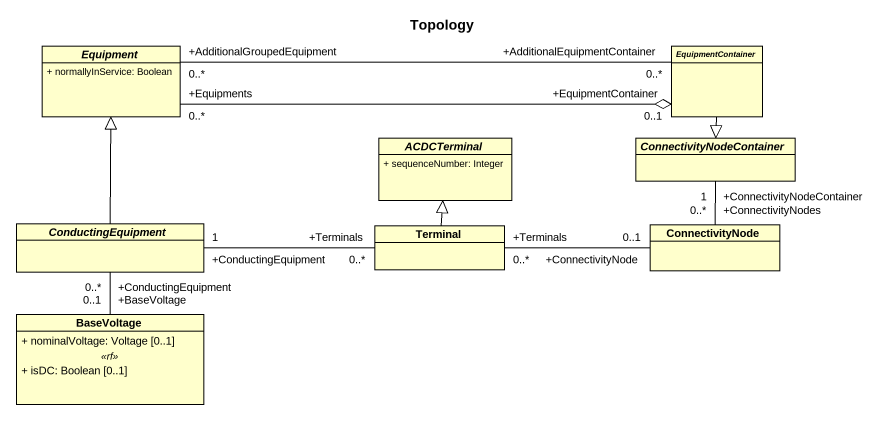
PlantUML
@startuml
title Topology
hide circle
hide empty members
skinparam classAttributeIconSize 0
abstract class Equipment {
  + normallyInService: Boolean
}
abstract class EquipmentContainer
abstract class ACDCTerminal {
  + sequenceNumber: Integer
}
abstract class ConnectivityNodeContainer
abstract class ConductingEquipment
class Terminal
class ConnectivityNode
class BaseVoltage {
  + nominalVoltage: Voltage [0..1]
  .. <<rf>> ..
  + isDC: Boolean [0..1]
}
EquipmentContainer "+EquipmentContainer\n0..1" o-left- "+Equipments\n0..*" Equipment
EquipmentContainer "+AdditionalEquipmentContainer\n0..*" -left- "+AdditionalGroupedEquipment\n0..*" Equipment
EquipmentContainer --|> ConnectivityNodeContainer
ConductingEquipment -up-|> Equipment
Terminal -up-|> ACDCTerminal
Terminal "+Terminals\n0..*" -left- "+ConductingEquipment\n1" ConductingEquipment
Terminal "+Terminals\n0..*" -right- "+ConnectivityNode\n0..1" ConnectivityNode
ConnectivityNode "+ConnectivityNodes\n0..*" -up- "+ConnectivityNodeContainer\n1" ConnectivityNodeContainer
BaseVoltage "+BaseVoltage\n0..1" -up- "+ConductingEquipment\n0..*" ConductingEquipment
@enduml
